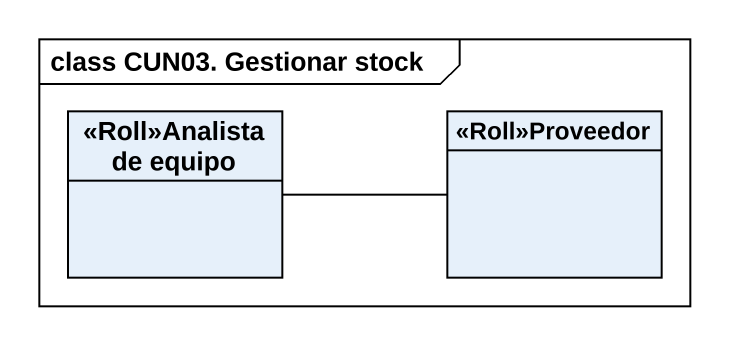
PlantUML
@startuml
mainframe class CUN03. Gestionar stock
hide circle
hide empty members
class "<<Roll>>Analista de equipo" as Roll_Analista_de_equipo
class "<<Roll>>Proveedor" as Roll_Proveedor
Roll_Analista_de_equipo -right- Roll_Proveedor
@enduml
